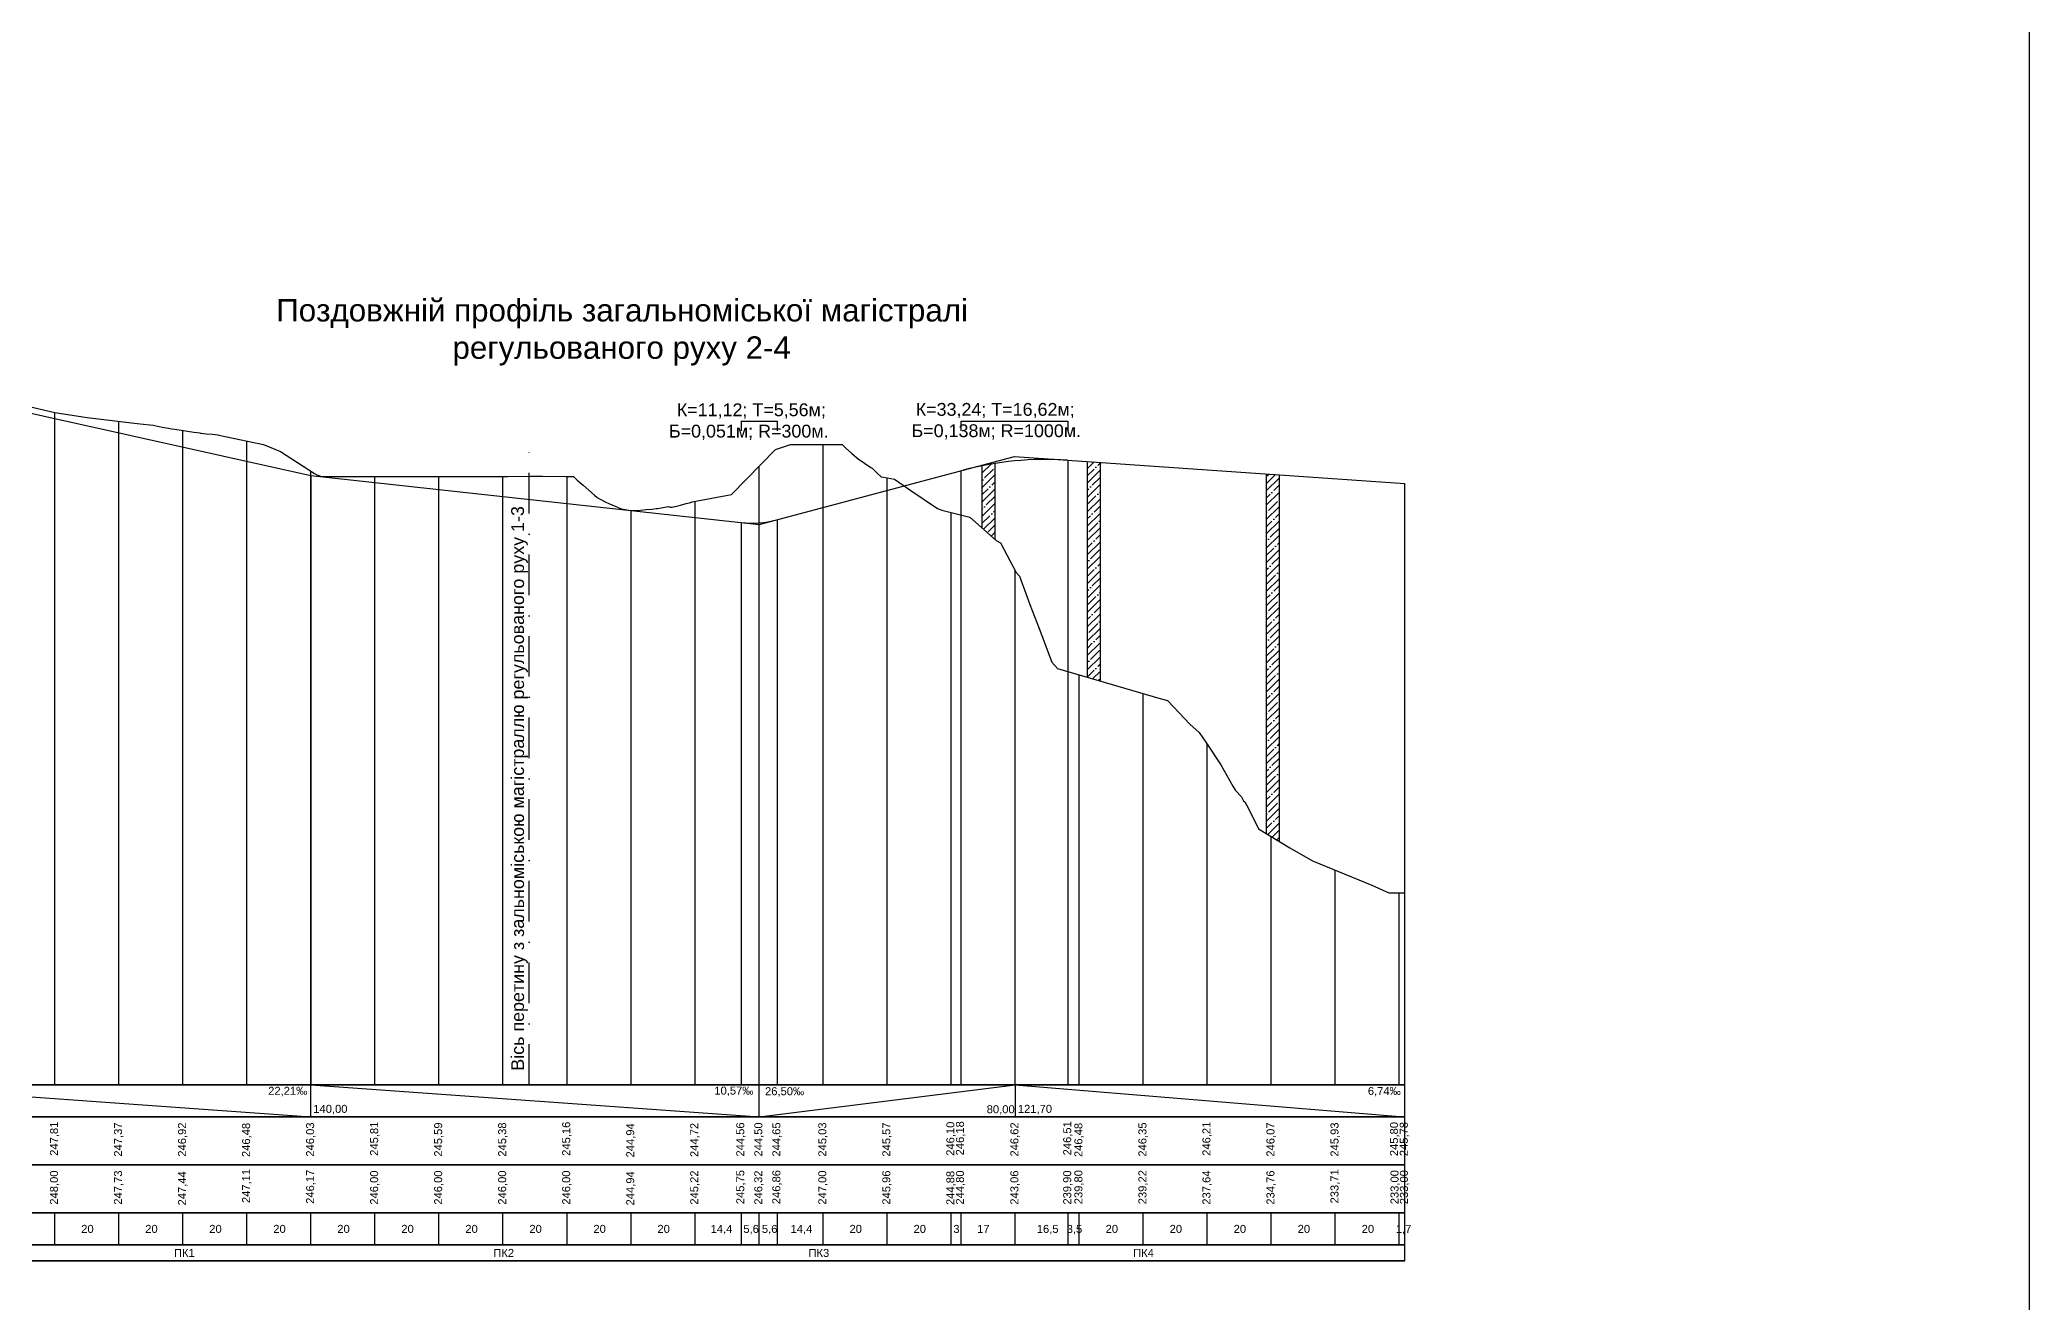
# Model space of a CAD drawing. Header units: millimetres. Extents: x -2825 to 30098, y -1816 to 5947.
# Drawn here: x -1549 to -928, y -149 to 246 of the extents above; entities that cross this region are included whole.
import ezdxf

# ---------------------------------------------------------------- set-up
doc = ezdxf.new("R2010")
doc.units = ezdxf.units.MM
doc.linetypes.add('DASHDOT', pattern=[25.4, 12.7, -6.35, 0, -6.35])
for name, color, linetype in [('1 Вісь', 90, 'Continuous'), ('C-ROAD-PROF', 92, 'Continuous'), ('C-ROAD-PROF-BAND', 7, 'Continuous'), ('C-ROAD-PROF-GRID', 150, 'Continuous'), ('C-ROAD-PROF-LABEL', 7, 'Continuous'), ('C-ROAD-PROF-LINE', 1, 'Continuous')]:
    doc.layers.add(name, color=color, linetype=linetype)
doc.layers.add('Текст', color=7, linetype='Continuous', lineweight=20)
doc.styles.get("Standard").update_dxf_attribs({"font": 'arial.ttf'})

msp = doc.modelspace()

# ---------------------------------------------------------------- hatches: boundary and pattern name
h = msp.add_hatch()
h.set_pattern_fill('ANSI35', color=0, scale=0.5)
h.paths.add_polyline_path([(-1250.65469, 113.41924, 0.010139343), (-1254.64524, 112.69734), (-1254.64524, 93.26203), (-1250.65469, 89.73056)])
h = msp.add_hatch()
h.set_pattern_fill('ANSI35', color=0, scale=0.5)
h.paths.add_polyline_path([(-1217.78127, 113.73696), (-1221.77182, 114.01179), (-1221.77182, 46.63278), (-1217.78127, 45.47319)])
h = msp.add_hatch()
h.set_pattern_fill('ANSI35', color=0, scale=0.5)
h.paths.add_polyline_path([(-1161.83692, 109.88415), (-1165.82747, 110.15897), (-1165.82747, -2.14606), (-1161.83692, -4.57489)])

# ---------------------------------------------------------------- linework, layer by layer
at = {"color": 0}
for p, q in [((-1329.91599, 126.66493), (-1318.6477, 126.66493)), ((-1329.91599, 126.66493), (-1329.91599, 123.66493)), ((-1318.6477, 126.66493), (-1318.6477, 123.66493)), ((-1261.29617, 126.66493), (-1227.78501, 126.66493)), ((-1261.29617, 126.66493), (-1261.29617, 123.66493)), ((-1227.78501, 126.66493), (-1227.78501, 123.66493)), ((-1227.98151, 114.43944), (-1227.78501, 114.42591)), ((-1261.29617, 111.11879), (-1260.58014, 111.30943)), ((-1329.91599, 94.96549), (-1329.8495, 94.95822)), ((-1318.86953, 95.79029), (-1318.6477, 95.84936))]:
    msp.add_line(p, q, dxfattribs=at)
for centre, radius, start, end in [((-1234.85211, 14.67575), 100, 86.06033394, 104.90874484), ((-1326.58794, 124.7804), 30, 263.75854775, 284.90874484)]:
    msp.add_arc(centre, radius, start, end, dxfattribs=at)
at = {"layer": '1 Вісь', "color": 0, "linetype": 'DASHDOT'}
msp.add_line((-1396.15184, -80.67307), (-1396.15184, 117.19406), dxfattribs=at)
at = {"layer": '1 Вісь', "color": 0}
for p, q in [((-1254.64524, 112.63695), (-1254.64524, 93.26203)), ((-1250.65469, 113.3858), (-1250.65469, 89.73056)), ((-1221.77182, 114.01179), (-1221.77182, 46.63278)), ((-1217.78127, 113.73696), (-1217.78127, 45.47319)), ((-1165.82747, 110.15897), (-1165.82747, -2.14606)), ((-1161.83692, 109.88415), (-1161.83692, -4.57489))]:
    msp.add_line(p, q, dxfattribs=at)
at = {"layer": 'C-ROAD-PROF', "color": 0, "extrusion": (-0.227721, -0.973727, 0), "elevation": 225.71267}
msp.add_lwpolyline([(-1551.98092, 0), (-1533.10433, 0)], dxfattribs=at)
at = {"layer": 'C-ROAD-PROF', "color": 0, "extrusion": (-0.154024, -0.988067, 0), "elevation": 110.05353}
msp.add_lwpolyline([(-1545.71773, 0), (-1535.56201, 0)], dxfattribs=at)
at = {"layer": 'C-ROAD-PROF', "color": 0, "extrusion": (-0.117877, -0.993028, 0), "elevation": 53.96443}
msp.add_lwpolyline([(-1538.55462, 0), (-1522.78934, 0)], dxfattribs=at)
at = {"layer": 'C-ROAD-PROF', "color": 0, "extrusion": (-0.114959, -0.99337, 0), "elevation": 49.4897}
msp.add_lwpolyline([(-1522.94133, 0), (-1520.96903, 0)], dxfattribs=at)
at = {"layer": 'C-ROAD-PROF', "color": 0, "extrusion": (-0.108989, -0.994043, 0), "elevation": 40.35103}
msp.add_lwpolyline([(-1521.23891, 0), (-1519.26795, 0)], dxfattribs=at)
at = {"layer": 'C-ROAD-PROF', "color": 0}
for points in [[(-1514.61542, 125.47279), (-1513.55078, 125.36273)], [(-1510.69698, 124.80754), (-1508.73776, 124.43625)], [(-1504.81932, 123.79416), (-1502.8601, 123.50122)], [(-1502.8601, 123.50122), (-1500.90088, 123.2198)], [(-1500.90088, 123.2198), (-1498.94165, 122.95034)], [(-1498.65396, 122.91259), (-1496.98243, 122.73009)], [(-1495.02321, 122.53064), (-1493.30855, 122.36901)], [(-1493.06399, 122.31428), (-1491.10477, 121.88676)], [(-1491.10477, 121.88676), (-1479.06228, 119.33693)], [(-1319.1306, 117.80664), (-1314.49813, 119.33693)], [(-1298.36224, 119.33693), (-1297.27144, 118.27587)], [(-1473.82564, 117.19778), (-1463.1322, 110.28895)], [(-1332.88569, 103.73445), (-1319.1306, 117.80664)], [(-1293.3161, 114.91287), (-1291.33842, 113.47884)], [(-1379.27196, 106.64612), (-1377.48051, 105.07016)], [(-1287.38308, 110.43442), (-1286.10963, 109.28539)], [(-1375.68907, 103.5338), (-1374.8598, 102.8421)], [(-1352.40025, 99.86869), (-1352.03472, 99.77775)], [(-1350.60881, 99.97625), (-1350.54299, 99.98936)], [(-1350.54299, 99.98936), (-1348.81736, 100.43574)], [(-1346.05742, 101.17788), (-1345.23446, 101.40303)], [(-1277.15864, 105.20973), (-1268.52723, 99.33693)], [(-1367.53643, 99.33693), (-1366.73183, 99.18279)], [(-1366.73183, 99.18279), (-1364.94038, 98.87291)], [(-1364.94038, 98.87291), (-1363.94889, 98.72012)], [(-1359.56604, 98.99964), (-1357.77459, 99.17759)], [(-1267.15763, 98.83109), (-1258.4533, 96.63201)], [(-1258.4533, 96.63201), (-1250.20989, 89.33693)], [(-1243.974, 79.33693), (-1242.97614, 78.174)], [(-1196.45688, 39.16748), (-1189.69105, 32.00467)], [(-1186.78248, 29.33693), (-1184.48468, 26.0387)], [(-1180.05735, 19.33693), (-1176.34142, 12.60119)], [(-1173.54935, 9.33693), (-1172.92029, 8.03569)], [(-1171.52383, 5.80292), (-1168.26401, -0.66307)], [(-1168.26401, -0.66307), (-1158.48415, -6.61554)]]:
    msp.add_lwpolyline(points, dxfattribs=at)
at = {"layer": 'C-ROAD-PROF', "color": 0, "extrusion": (-0.193296, -0.981141, 0), "elevation": 169.56456}
msp.add_lwpolyline([(-1509.2381, 0), (-1508.32633, 0)], dxfattribs=at)
at = {"layer": 'C-ROAD-PROF', "color": 0, "extrusion": (-0.189897, -0.981804, 0), "elevation": 164.33964}
msp.add_lwpolyline([(-1508.90455, 0), (-1506.90901, 0)], dxfattribs=at)
at = {"layer": 'C-ROAD-PROF', "color": 0, "extrusion": (-0.182193, -0.983263, 0), "elevation": 152.52795}
msp.add_lwpolyline([(-1506.15711, 0), (-1505.18822, 0)], dxfattribs=at)
at = {"layer": 'C-ROAD-PROF', "color": 0, "extrusion": (-0.158508, -0.987358, 0), "elevation": 116.30689}
msp.add_lwpolyline([(-1508.41939, 0), (-1507.39995, 0)], dxfattribs=at)
at = {"layer": 'C-ROAD-PROF', "color": 0, "extrusion": (-0.153318, -0.988177, 0), "elevation": 108.38595}
msp.add_lwpolyline([(-1507.99019, 0), (-1506.00752, 0)], dxfattribs=at)
at = {"layer": 'C-ROAD-PROF', "color": 0, "extrusion": (-0.130087, -0.991503, 0), "elevation": 73.08667}
msp.add_lwpolyline([(-1502.19879, 0), (-1501.90863, 0)], dxfattribs=at)
at = {"layer": 'C-ROAD-PROF', "color": 0, "extrusion": (-0.10128, -0.994858, 0), "elevation": 29.51526}
msp.add_lwpolyline([(-1501.715, 0), (-1499.74565, 0)], dxfattribs=at)
at = {"layer": 'C-ROAD-PROF', "color": 0, "extrusion": (-0.218379, -0.975864, 0), "elevation": 206.69159}
msp.add_lwpolyline([(-1483.98894, 0), (-1483.73834, 0)], dxfattribs=at)
at = {"layer": 'C-ROAD-PROF', "color": 0, "extrusion": (0.378161, 0.92574, 0), "elevation": -448.84883}
msp.add_lwpolyline([(1414.35542, 0), (1408.69871, 0)], dxfattribs=at)
at = {"layer": 'C-ROAD-PROF', "color": 0, "extrusion": (0, 1, 0)}
for points, elevation in [([(1314.49813, 0), (1313.09282, 0)], 119.33693), ([(1313.09282, 0), (1312.73249, 0)], 119.33693), ([(1312.73249, 0), (1311.11515, 0)], 119.33693), ([(1311.11515, 0), (1309.13748, 0)], 119.33693), ([(1309.13748, 0), (1307.1598, 0)], 119.33693), ([(1307.1598, 0), (1305.18213, 0)], 119.33693), ([(1305.18213, 0), (1303.20446, 0)], 119.33693), ([(1303.20446, 0), (1301.22679, 0)], 119.33693), ([(1301.22679, 0), (1299.45723, 0)], 119.33693), ([(1299.45723, 0), (1299.24911, 0)], 119.33693), ([(1299.24911, 0), (1299.12792, 0)], 119.33693), ([(1299.12792, 0), (1298.36224, 0)], 119.33693), ([(1461.09308, 0), (1460.59155, 0)], 109.33693), ([(1460.59155, 0), (1458.78066, 0)], 109.33693), ([(1458.78066, 0), (1456.96977, 0)], 109.33693), ([(1456.96977, 0), (1455.94235, 0)], 109.33693), ([(1455.94235, 0), (1455.15889, 0)], 109.33693), ([(1455.15889, 0), (1453.348, 0)], 109.33693), ([(1453.348, 0), (1451.53711, 0)], 109.33693), ([(1451.53711, 0), (1449.72622, 0)], 109.33693), ([(1449.72622, 0), (1447.91533, 0)], 109.33693), ([(1447.91533, 0), (1446.10444, 0)], 109.33693), ([(1446.10444, 0), (1444.81584, 0)], 109.33693), ([(1444.81584, 0), (1444.29356, 0)], 109.33693), ([(1444.29356, 0), (1442.48267, 0)], 109.33693), ([(1442.48267, 0), (1440.67178, 0)], 109.33693), ([(1440.67178, 0), (1438.86089, 0)], 109.33693), ([(1438.86089, 0), (1437.05, 0)], 109.33693), ([(1437.05, 0), (1436.71824, 0)], 109.33693), ([(1436.71824, 0), (1435.23911, 0)], 109.33693), ([(1435.23911, 0), (1433.42823, 0)], 109.33693), ([(1433.42823, 0), (1431.61734, 0)], 109.33693), ([(1431.61734, 0), (1429.80645, 0)], 109.33693), ([(1429.80645, 0), (1427.99556, 0)], 109.33693), ([(1427.99556, 0), (1426.71712, 0)], 109.33693), ([(1426.71712, 0), (1426.18467, 0)], 109.33693), ([(1426.18467, 0), (1424.37379, 0)], 109.33693), ([(1424.37379, 0), (1422.5629, 0)], 109.33693), ([(1422.5629, 0), (1420.75201, 0)], 109.33693), ([(1420.75201, 0), (1418.94112, 0)], 109.33693), ([(1418.94112, 0), (1418.80527, 0)], 109.33693), ([(1418.80527, 0), (1417.13023, 0)], 109.33693), ([(1417.13023, 0), (1412.79195, 0)], 109.33693), ([(1412.79195, 0), (1409.01061, 0)], 109.33693), ([(1127.52121, 0), (1126.46339, 0)], -20.66307), ([(1126.46339, 0), (1124.76031, 0)], -20.66307), ([(1124.76031, 0), (1123.11326, 0)], -20.66307), ([(1123.11326, 0), (1122.59672, 0)], -20.66307)]:
    msp.add_lwpolyline(points, dxfattribs=dict(at, elevation=elevation))
at = {"layer": 'C-ROAD-PROF', "color": 0, "extrusion": (-0.665466, -0.746428, 0), "elevation": 775.00578}
msp.add_lwpolyline([(-1047.02837, 0), (-1044.37886, 0)], dxfattribs=at)
at = {"layer": 'C-ROAD-PROF', "color": 0, "extrusion": (-0.62893, -0.777462, 0), "elevation": 724.06449}
msp.add_lwpolyline([(-1080.32022, 0), (-1077.77646, 0)], dxfattribs=at)
at = {"layer": 'C-ROAD-PROF', "color": 0, "extrusion": (-0.539138, -0.842217, 0), "elevation": 600.63569}
msp.add_lwpolyline([(-1148.76853, 0), (-1146.42035, 0)], dxfattribs=at)
at = {"layer": 'C-ROAD-PROF', "color": 0, "extrusion": (-0.48472, -0.87467, 0), "elevation": 526.82945}
msp.add_lwpolyline([(-1182.15634, 0), (-1181.65222, 0)], dxfattribs=at)
at = {"layer": 'C-ROAD-PROF', "color": 0, "extrusion": (-0.706492, -0.707721, 0), "elevation": 831.36904}
msp.add_lwpolyline([(-991.30053, 0), (-989.12914, 0)], dxfattribs=at)
at = {"layer": 'C-ROAD-PROF', "color": 0, "extrusion": (0.494694, 0.869067, 0), "elevation": -627.95492}
msp.add_lwpolyline([(1326.11919, 0), (1325.27949, 0)], dxfattribs=at)
at = {"layer": 'C-ROAD-PROF', "color": 0, "extrusion": (-0.343562, -0.93913, 0), "elevation": 399.24084}
msp.add_lwpolyline([(-1411.13424, 0), (-1410.51137, 0)], dxfattribs=at)
at = {"layer": 'C-ROAD-PROF', "color": 0, "extrusion": (-0.406849, -0.913496, 0), "elevation": 494.56501}
msp.add_lwpolyline([(-1379.97863, 0), (-1379.18563, 0)], dxfattribs=at)
at = {"layer": 'C-ROAD-PROF', "color": 0, "extrusion": (0.009153, -0.999958, 0), "elevation": -122.22959}
msp.add_lwpolyline([(-1407.95078, 0), (-1401.81925, 0)], dxfattribs=at)
at = {"layer": 'C-ROAD-PROF', "color": 0, "extrusion": (0.010999, -0.99994, 0), "elevation": -124.81688}
msp.add_lwpolyline([(-1401.59125, 0), (-1394.38162, 0)], dxfattribs=at)
at = {"layer": 'C-ROAD-PROF', "color": 0, "extrusion": (-0.007308, -0.999973, 0), "elevation": -99.27045}
msp.add_lwpolyline([(-1396.43286, 0), (-1392.66681, 0)], dxfattribs=at)
at = {"layer": 'C-ROAD-PROF', "color": 0, "extrusion": (-0.011269, -0.999937, 0), "elevation": -93.75234}
msp.add_lwpolyline([(-1393.04916, 0), (-1385.79081, 0)], dxfattribs=at)
at = {"layer": 'C-ROAD-PROF', "color": 0, "extrusion": (-0.010882, -0.999941, 0), "elevation": -94.28857}
msp.add_lwpolyline([(-1385.75442, 0), (-1383.96287, 0)], dxfattribs=at)
at = {"layer": 'C-ROAD-PROF', "color": 0, "extrusion": (-0.010678, -0.999943, 0), "elevation": -94.57177}
msp.add_lwpolyline([(-1383.94355, 0), (-1383.32432, 0)], dxfattribs=at)
at = {"layer": 'C-ROAD-PROF', "color": 0, "extrusion": (-0.676855, -0.736116, 0), "elevation": 855.08903}
msp.add_lwpolyline([(-1091.49106, 0), (-1089.89858, 0)], dxfattribs=at)
at = {"layer": 'C-ROAD-PROF', "color": 0, "extrusion": (-0.669108, -0.743165, 0), "elevation": 843.62634}
msp.add_lwpolyline([(-1098.79514, 0), (-1096.38457, 0)], dxfattribs=at)
at = {"layer": 'C-ROAD-PROF', "color": 0, "extrusion": (-0.228895, -0.973451, 0), "elevation": 187.99947}
msp.add_lwpolyline([(-1276.97983, 0), (-1276.25639, 0)], dxfattribs=at)
at = {"layer": 'C-ROAD-PROF', "color": 0, "extrusion": (-0.18122, -0.983443, 0), "elevation": 125.62823}
msp.add_lwpolyline([(-1283.89709, 0), (-1280.41076, 0)], dxfattribs=at)
at = {"layer": 'C-ROAD-PROF', "color": 0, "extrusion": (-0.562536, -0.826773, 0), "elevation": 631.46252}
msp.add_lwpolyline([(-1120.93232, 0), (-1115.10465, 0)], dxfattribs=at)
at = {"layer": 'C-ROAD-PROF', "color": 0, "extrusion": (-0.650997, -0.75908, 0), "elevation": 816.97949}
msp.add_lwpolyline([(-1114.01832, 0), (-1111.65829, 0)], dxfattribs=at)
at = {"layer": 'C-ROAD-PROF', "color": 0, "extrusion": (-0.483621, -0.875278, 0), "elevation": 574.89523}
msp.add_lwpolyline([(-1253.12068, 0), (-1252.02139, 0)], dxfattribs=at)
at = {"layer": 'C-ROAD-PROF', "color": 0, "extrusion": (-0.458864, -0.888507, 0), "elevation": 539.52844}
msp.add_lwpolyline([(-1267.66366, 0), (-1265.64742, 0)], dxfattribs=at)
at = {"layer": 'C-ROAD-PROF', "color": 0, "extrusion": (-0.432363, -0.9017, 0), "elevation": 501.82899}
msp.add_lwpolyline([(-1281.06284, 0), (-1279.07609, 0)], dxfattribs=at)
at = {"layer": 'C-ROAD-PROF', "color": 0, "extrusion": (-0.404085, -0.914722, 0), "elevation": 461.76976}
msp.add_lwpolyline([(-1294.07754, 0), (-1292.11907, 0)], dxfattribs=at)
at = {"layer": 'C-ROAD-PROF', "color": 0, "extrusion": (-0.374015, -0.927423, 0), "elevation": 419.35168}
msp.add_lwpolyline([(-1306.50189, 0), (-1305.43781, 0)], dxfattribs=at)
at = {"layer": 'C-ROAD-PROF', "color": 0, "extrusion": (0.148802, -0.988867, 0), "elevation": -300.06164}
msp.add_lwpolyline([(-1326.09683, 0), (-1324.28521, 0)], dxfattribs=at)
at = {"layer": 'C-ROAD-PROF', "color": 0, "extrusion": (0.169032, -0.985611, 0), "elevation": -327.13274}
msp.add_lwpolyline([(-1317.85905, 0), (-1316.28474, 0)], dxfattribs=at)
at = {"layer": 'C-ROAD-PROF', "color": 0, "extrusion": (-0.252556, -0.967582, 0), "elevation": 244.92625}
msp.add_lwpolyline([(-1334.02866, 0), (-1333.78084, 0)], dxfattribs=at)
at = {"layer": 'C-ROAD-PROF', "color": 0, "extrusion": (0.071511, -0.99744, 0), "elevation": -196.20722}
msp.add_lwpolyline([(-1341.43812, 0), (-1340.83553, 0)], dxfattribs=at)
at = {"layer": 'C-ROAD-PROF', "color": 0, "extrusion": (0.185149, -0.98271, 0), "elevation": -348.3113}
msp.add_lwpolyline([(-1309.58636, 0), (-1308.74697, 0)], dxfattribs=at)
at = {"layer": 'C-ROAD-PROF', "color": 0, "extrusion": (0.257382, -0.96631, 0), "elevation": -444.21329}
msp.add_lwpolyline([(-1277.52501, 0), (-1275.67111, 0)], dxfattribs=at)
at = {"layer": 'C-ROAD-PROF', "color": 0, "extrusion": (0.263892, -0.964552, 0), "elevation": -452.80563}
msp.add_lwpolyline([(-1272.64657, 0), (-1271.64248, 0)], dxfattribs=at)
at = {"layer": 'C-ROAD-PROF', "color": 0, "extrusion": (0.18552, -0.98264, 0), "elevation": -349.21087}
msp.add_lwpolyline([(-1303.06949, 0), (-1290.50257, 0)], dxfattribs=at)
at = {"layer": 'C-ROAD-PROF', "color": 0, "extrusion": (0.039006, -0.999239, 0), "elevation": -151.84779}
msp.add_lwpolyline([(-1359.06015, 0), (-1358.25959, 0)], dxfattribs=at)
at = {"layer": 'C-ROAD-PROF', "color": 0, "extrusion": (0.05914, -0.99825, 0), "elevation": -179.1956}
msp.add_lwpolyline([(-1354.9228, 0), (-1353.12821, 0)], dxfattribs=at)
at = {"layer": 'C-ROAD-PROF', "color": 0, "extrusion": (0.079105, -0.996866, 0), "elevation": -206.23796}
msp.add_lwpolyline([(-1349.27125, 0), (-1347.47418, 0)], dxfattribs=at)
at = {"layer": 'C-ROAD-PROF', "color": 0, "extrusion": (0.118309, -0.992977, 0), "elevation": -259.11755}
msp.add_lwpolyline([(-1336.5052, 0), (-1335.15839, 0)], dxfattribs=at)
at = {"layer": 'C-ROAD-PROF', "color": 0, "extrusion": (0.12814, -0.991756, 0), "elevation": -272.33133}
msp.add_lwpolyline([(-1332.52598, 0), (-1332.0681, 0)], dxfattribs=at)
at = {"layer": 'C-ROAD-PROF', "color": 0, "extrusion": (-0.346458, -0.938066, 0), "elevation": 346.30632}
msp.add_lwpolyline([(-1224.37784, 0), (-1222.91781, 0)], dxfattribs=at)
at = {"layer": 'C-ROAD-PROF', "color": 0, "extrusion": (-0.492758, -0.870166, 0), "elevation": 538.31272}
msp.add_lwpolyline([(-1131.91221, 0), (-1130.40569, 0)], dxfattribs=at)
at = {"layer": 'C-ROAD-PROF', "color": 0, "extrusion": (0.882846, 0.469663, 0), "elevation": -1060.9752}
msp.add_lwpolyline([(664.77758, 0), (654.29143, 0)], dxfattribs=at)
at = {"layer": 'C-ROAD-PROF', "color": 0, "extrusion": (0.936928, 0.349522, 0), "elevation": -1137.25555}
msp.add_lwpolyline([(507.69153, 0), (501.92692, 0)], dxfattribs=at)
at = {"layer": 'C-ROAD-PROF', "color": 0, "extrusion": (0.93637, 0.351016, 0), "elevation": -1136.4539}
msp.add_lwpolyline([(503.73936, 0), (500.06982, 0)], dxfattribs=at)
at = {"layer": 'C-ROAD-PROF', "color": 0, "extrusion": (0.935137, 0.354288, 0), "elevation": -1134.69846}
msp.add_lwpolyline([(504.04038, 0), (496.00643, 0)], dxfattribs=at)
at = {"layer": 'C-ROAD-PROF', "color": 0, "extrusion": (0.934879, 0.354967, 0), "elevation": -1134.33776}
msp.add_lwpolyline([(496.83076, 0), (485.6716, 0)], dxfattribs=at)
at = {"layer": 'C-ROAD-PROF', "color": 0, "extrusion": (0.754368, 0.656452, 0), "elevation": -896.29786}
msp.add_lwpolyline([(848.08561, 0), (845.36188, 0)], dxfattribs=at)
at = {"layer": 'C-ROAD-PROF', "color": 0, "extrusion": (-0.279041, -0.960279, 0), "elevation": 296.14386}
msp.add_lwpolyline([(-1195.94539, 0), (-1163.00676, 0)], dxfattribs=at)
at = {"layer": 'C-ROAD-PROF', "color": 0, "extrusion": (-0.27879, -0.960352, 0), "elevation": 295.84005}
msp.add_lwpolyline([(-1163.08408, 0), (-1160.18307, 0)], dxfattribs=at)
at = {"layer": 'C-ROAD-PROF', "color": 0, "extrusion": (0.63784, 0.770169, 0), "elevation": -732.98241}
msp.add_lwpolyline([(946.72217, 0), (946.45652, 0)], dxfattribs=at)
at = {"layer": 'C-ROAD-PROF', "color": 0, "extrusion": (-0.675938, -0.736959, 0), "elevation": 780.57126}
msp.add_lwpolyline([(-898.38611, 0), (-894.43939, 0)], dxfattribs=at)
at = {"layer": 'C-ROAD-PROF', "color": 0, "extrusion": (0.834371, 0.551203, 0), "elevation": -973.94727}
msp.add_lwpolyline([(674.61745, 0), (666.58532, 0)], dxfattribs=at)
at = {"layer": 'C-ROAD-PROF', "color": 0, "extrusion": (0.834632, 0.550809, 0), "elevation": -974.87083}
msp.add_lwpolyline([(658.45638, 0), (656.80808, 0)], dxfattribs=at)
at = {"layer": 'C-ROAD-PROF', "color": 0, "extrusion": (0.707925, 0.706287, 0), "elevation": -824.19074}
msp.add_lwpolyline([(838.14057, 0), (835.47285, 0)], dxfattribs=at)
at = {"layer": 'C-ROAD-PROF', "color": 0, "extrusion": (-0.679032, -0.734108, 0), "elevation": 790.55188}
msp.add_lwpolyline([(-866.50696, 0), (-866.01949, 0)], dxfattribs=at)
at = {"layer": 'C-ROAD-PROF', "color": 0, "extrusion": (0.877646, 0.479309, 0), "elevation": -1025.40187}
msp.add_lwpolyline([(568.78206, 0), (566.61518, 0)], dxfattribs=at)
at = {"layer": 'C-ROAD-PROF', "color": 0, "extrusion": (-0.495203, -0.868777, 0), "elevation": 579.43255}
msp.add_lwpolyline([(-1003.18853, 0), (-995.01505, 0)], dxfattribs=at)
at = {"layer": 'C-ROAD-PROF', "color": 0, "extrusion": (-0.381248, -0.924473, 0), "elevation": 448.82013}
msp.add_lwpolyline([(-1060.35725, 0), (-1040.33176, 0)], dxfattribs=at)
at = {"layer": 'C-ROAD-PROF', "color": 0, "extrusion": (-0.404424, -0.914572, 0), "elevation": 474.89434}
msp.add_lwpolyline([(-1028.69094, 0), (-1022.84232, 0)], dxfattribs=at)
at = {"layer": 'C-ROAD-PROF-BAND', "color": 0}
for p, q in [((-1604.28184, -80.67307), (-1122.59672, -80.67307)), ((-1122.59672, -80.67307), (-1604.28184, -80.67307)), ((-1324.28184, -90.67307), (-1324.28184, -80.66307)), ((-1244.28184, -80.66307), (-1244.28184, -90.67307)), ((-1122.59672, -90.67307), (-1122.59672, -80.67307)), ((-1604.28184, -90.67307), (-1122.59672, -90.67307)), ((-1122.59672, -90.67307), (-1604.28184, -90.67307)), ((-1122.59672, -105.67307), (-1122.59672, -90.67307)), ((-1604.28184, -105.67307), (-1122.59672, -105.67307)), ((-1122.59672, -105.67307), (-1604.28184, -105.67307)), ((-1122.59672, -120.67307), (-1122.59672, -105.67307)), ((-1604.28184, -120.67307), (-1122.59672, -120.67307)), ((-1122.59672, -120.67307), (-1604.28184, -120.67307)), ((-1329.91599, -120.67307), (-1329.91599, -130.67307)), ((-1318.6477, -120.67307), (-1318.6477, -130.67307)), ((-1261.29617, -120.67307), (-1261.29617, -130.67307)), ((-1227.78501, -120.67307), (-1227.78501, -130.67307)), ((-1122.59672, -130.67307), (-1122.59672, -120.67307)), ((-1604.28184, -130.67307), (-1122.59672, -130.67307)), ((-1122.59672, -130.67307), (-1604.28184, -130.67307)), ((-1604.28184, -135.67307), (-1122.59672, -135.67307)), ((-1122.59672, -135.67307), (-1122.59672, -130.67307))]:
    msp.add_line(p, q, dxfattribs=at)
at = {"layer": 'C-ROAD-PROF-BAND', "color": 0, "extrusion": (1, 0, 0)}
for p, q in [((-1464.28184, -90.67307), (-1464.28184, -80.67307)), ((-1544.28184, -130.67307), (-1544.28184, -120.67307)), ((-1524.28184, -130.67307), (-1524.28184, -120.67307)), ((-1504.28184, -130.67307), (-1504.28184, -120.67307)), ((-1484.28184, -130.67307), (-1484.28184, -120.67307)), ((-1464.28184, -130.67307), (-1464.28184, -120.67307)), ((-1444.28184, -130.67307), (-1444.28184, -120.67307)), ((-1424.28184, -130.67307), (-1424.28184, -120.67307)), ((-1404.28184, -130.67307), (-1404.28184, -120.67307)), ((-1384.28184, -130.67307), (-1384.28184, -120.67307)), ((-1364.28184, -130.67307), (-1364.28184, -120.67307)), ((-1344.28184, -130.67307), (-1344.28184, -120.67307)), ((-1324.28184, -130.67307), (-1324.28184, -120.67307)), ((-1304.28184, -130.67307), (-1304.28184, -120.67307)), ((-1284.28184, -130.67307), (-1284.28184, -120.67307)), ((-1264.28184, -130.67307), (-1264.28184, -120.67307)), ((-1244.28184, -130.67307), (-1244.28184, -120.67307)), ((-1224.28184, -130.67307), (-1224.28184, -120.67307)), ((-1204.28184, -130.67307), (-1204.28184, -120.67307)), ((-1184.28184, -130.67307), (-1184.28184, -120.67307)), ((-1164.28184, -130.67307), (-1164.28184, -120.67307)), ((-1144.28184, -130.67307), (-1144.28184, -120.67307)), ((-1124.28184, -130.67307), (-1124.28184, -120.67307)), ((-1122.59672, -130.67307), (-1122.59672, -120.67307))]:
    msp.add_line(p, q, dxfattribs=at)
at = {"layer": 'C-ROAD-PROF-BAND', "color": 0, "linetype": 'Continuous', "extrusion": (-0.074218, -0.997242, 0)}
msp.add_line((-1464.28184, -80.67307), (-1324.28184, -90.67307), dxfattribs=at)
at = {"layer": 'C-ROAD-PROF-BAND', "color": 0, "linetype": 'Continuous'}
msp.add_line((-1122.59672, -135.67307), (-1604.28184, -135.67307), dxfattribs=at)
at = {"layer": 'C-ROAD-PROF-BAND'}
msp.add_lwpolyline([(-1866.29536, 640.12279), (-927.51657, 640.12279), (-927.51657, -650.46181), (-1866.29536, -650.46181)], close=True, dxfattribs=at)
at = {"layer": 'C-ROAD-PROF-BAND', "color": 0, "linetype": 'Continuous', "extrusion": (-0.071247, -0.997459, 0), "elevation": 194.76841}
msp.add_lwpolyline([(-1594.45716, 0), (-1454.10047, 0)], dxfattribs=at)
at = {"layer": 'C-ROAD-PROF-BAND', "color": 0, "linetype": 'Continuous'}
for points in [[(-1324.28184, -90.67307), (-1244.28184, -80.66307)], [(-1244.28184, -80.66307), (-1122.85682, -90.67307)]]:
    msp.add_lwpolyline(points, dxfattribs=at)
at = {"layer": 'C-ROAD-PROF-GRID', "color": 0, "linetype": 'Continuous', "extrusion": (1, 0, 0)}
for p, q in [((-1544.28184, -80.66307), (-1544.28184, 129.35051)), ((-1524.28184, -80.66307), (-1524.28184, 126.59665)), ((-1504.28184, -80.66307), (-1504.28184, 123.7138)), ((-1484.28184, -80.66307), (-1484.28184, 120.4421)), ((-1304.28184, -80.66307), (-1304.28184, 119.33693)), ((-1324.28184, -80.67307), (-1324.28184, 112.53665)), ((-1464.28184, -80.66307), (-1464.28184, 111.03171)), ((-1444.28184, -80.66307), (-1444.28184, 109.33693)), ((-1424.28184, -80.66307), (-1424.28184, 109.33693)), ((-1404.28184, -80.66307), (-1404.28184, 109.38021)), ((-1384.28184, -80.66307), (-1384.28184, 109.35907)), ((-1284.28184, -80.66307), (-1284.28184, 108.91276)), ((-1344.28184, -80.66307), (-1344.28184, 101.58288)), ((-1364.28184, -80.66307), (-1364.28184, 98.77143)), ((-1264.28184, -80.66307), (-1264.28184, 98.10455)), ((-1244.28184, -80.66307), (-1244.28184, 79.91559)), ((-1224.28184, -80.66307), (-1224.28184, 47.36215)), ((-1204.28184, -80.66307), (-1204.28184, 41.55049)), ((-1184.28184, -80.66307), (-1184.28184, 25.73166)), ((-1164.28184, -80.66307), (-1164.28184, -3.0868)), ((-1144.28184, -80.66307), (-1144.28184, -13.59164)), ((-1124.28184, -80.66307), (-1124.28184, -20.66307)), ((-1122.59672, -80.66307), (-1122.59672, -20.66307))]:
    msp.add_line(p, q, dxfattribs=at)
at = {"layer": 'C-ROAD-PROF-LABEL', "color": 0, "linetype": 'Continuous', "extrusion": (1, 0, 0)}
msp.add_line((-1122.59672, -80.66307), (-1122.59672, 107.18173), dxfattribs=at)
at = {"layer": 'C-ROAD-PROF-LABEL', "color": 0, "linetype": 'Continuous', "extrusion": (0, 1, 0)}
msp.add_line((-1604.28184, -80.66307), (-1122.59672, -80.66307), dxfattribs=at)
at = {"layer": 'C-ROAD-PROF-LABEL', "color": 0, "linetype": 'Continuous', "extrusion": (1, 0, 0)}
for points, elevation in [([(114.42591, 0), (-80.66307, 0)], -1227.78501), ([(109.66066, 0), (-80.66307, 0)], -1464.28184), ([(111.11879, 0), (-80.66307, 0)], -1261.29617), ([(94.96549, 0), (-80.66307, 0)], -1329.91599), ([(95.84936, 0), (-80.66307, 0)], -1318.6477)]:
    msp.add_lwpolyline(points, dxfattribs=dict(at, elevation=elevation))
at = {"layer": 'C-ROAD-PROF-LINE', "color": 0, "extrusion": (0.25728, -0.966337, 0)}
msp.add_line((-1324.28184, 94.3493), (-1244.54059, 115.57984), dxfattribs=at)
at = {"layer": 'C-ROAD-PROF-LINE', "color": 0, "extrusion": (-0.108719, -0.994073, 0)}
msp.add_line((-1464.28184, 109.66066), (-1324.28184, 94.3493), dxfattribs=at)
at = {"layer": 'C-ROAD-PROF-LINE', "color": 0}
for points in [[(-1604.28184, 140.76994), (-1464.28184, 109.66066)], [(-1244.54059, 115.57984), (-1122.59672, 107.18173)]]:
    msp.add_lwpolyline(points, dxfattribs=at)

# ---------------------------------------------------------------- texts
at = {"color": 0, "insert": (-1485.6985, 164.78724), "char_height": 7, "attachment_point": 1}
msp.add_mtext_dynamic_manual_height_columns('\\pi10.589;Поздовжній профіль загальноміської магістралі \\P\\pi65.629;регульованого руху 2-4', width=235.8671931, gutter_width=10, heights=[0], dxfattribs=at)
at = {"color": 0, "char_height": 4, "attachment_point": 1}
for s, insert, width in [('\\pi14.139;{\\f@Arial Unicode MS|b0|i0|c204|p34;К=\\f@Arial Unicode MS|b0|i0|c0|p34;11,12\\f@Arial Unicode MS|b0|i0|c204|p34;; Т=\\f@Arial Unicode MS|b0|i0|c0|p34;5\\f@Arial Unicode MS|b0|i0|c204|p34;,\\f@Arial Unicode MS|b0|i0|c0|p34;56\\f@Arial Unicode MS|b0|i0|c204|p34;м; \\P\\pi11.663;Б=0,\\f@Arial Unicode MS|b0|i0|c0|p34;051\\f@Arial Unicode MS|b0|i0|c204|p34;м;\\f@Arial Unicode MS|b0|i0|c0|p34; R\\f@Arial Unicode MS|b0|i0|c204|p34;=\\f@Arial Unicode MS|b0|i0|c0|p34;3\\f@Arial Unicode MS|b0|i0|c204|p34;00м.}', (-1364.11207, 132.19404), 83.3260032), ('\\pi11.756;{\\f@Arial Unicode MS|b0|i0|c204|p34;К=3\\f@Arial Unicode MS|b0|i0|c0|p34;3,24\\f@Arial Unicode MS|b0|i0|c204|p34;; Т=\\f@Arial Unicode MS|b0|i0|c0|p34;16,62\\f@Arial Unicode MS|b0|i0|c204|p34;м; \\P\\pi10.423;Б=0,1\\f@Arial Unicode MS|b0|i0|c0|p34;38\\f@Arial Unicode MS|b0|i0|c204|p34;м;\\f@Arial Unicode MS|b0|i0|c0|p34; R\\f@Arial Unicode MS|b0|i0|c204|p34;=\\f@Arial Unicode MS|b0|i0|c0|p34;10\\f@Arial Unicode MS|b0|i0|c204|p34;00м.}', (-1287.09951, 132.3199), 83.8933725)]:
    msp.add_mtext(s, dxfattribs=dict(at, insert=insert, width=width))
at = {"layer": 'Текст', "color": 0}
for s, p in [('247,81', (-1543.28184, -102.86057)), ('247,37', (-1523.28184, -103.11057)), ('246,92', (-1503.28184, -103.11057)), ('246,48', (-1483.28184, -103.23557)), ('246,03', (-1463.28184, -103.11057)), ('245,81', (-1443.28184, -102.86057)), ('245,59', (-1423.28184, -103.11057)), ('245,38', (-1403.28184, -103.11057)), ('245,16', (-1383.28184, -102.86057)), ('244,94', (-1363.28184, -103.36057)), ('244,72', (-1343.28184, -103.23557)), ('244,56', (-1328.90576, -103.08789)), ('244,50', (-1323.27161, -103.08789)), ('244,65', (-1317.63747, -103.08789)), ('245,03', (-1303.28184, -103.11057)), ('245,57', (-1283.28184, -103.11057)), ('246,10', (-1263.28184, -102.86057)), ('246,18', (-1260.28594, -102.71289)), ('246,62', (-1243.27161, -103.08789)), ('246,51', (-1226.77478, -102.71289)), ('246,48', (-1223.28184, -103.23557)), ('246,35', (-1203.28184, -103.11057)), ('246,21', (-1183.28184, -102.86057)), ('246,07', (-1163.28184, -103.11057)), ('245,93', (-1143.28184, -103.11057)), ('245,80', (-1124.68848, -102.96289)), ('245,78', (-1121.63521, -102.96289)), ('248,00', (-1543.28184, -118.11057)), ('247,73', (-1523.28184, -118.11057)), ('247,44', (-1503.28184, -118.36057)), ('247,11', (-1483.28184, -117.61057)), ('246,17', (-1463.28184, -117.86057)), ('246,00', (-1443.28184, -118.11057)), ('246,00', (-1423.28184, -118.11057)), ('246,00', (-1403.28184, -118.11057)), ('246,00', (-1383.28184, -118.11057)), ('244,94', (-1363.28184, -118.36057)), ('245,22', (-1343.28184, -118.11057)), ('245,75', (-1328.90576, -117.96289)), ('246,32', (-1323.28184, -118.11057)), ('246,86', (-1317.63747, -117.96289)), ('247,00', (-1303.28184, -118.11057)), ('245,96', (-1283.28184, -118.11057)), ('244,88', (-1263.28184, -118.23557)), ('244,80', (-1260.28594, -118.08789)), ('243,06', (-1243.28184, -118.11057)), ('239,90', (-1226.77478, -118.08789)), ('239,80', (-1223.28184, -117.98557)), ('239,22', (-1203.28184, -117.98557)), ('237,64', (-1183.28184, -118.11057)), ('234,76', (-1163.28184, -118.11057)), ('233,71', (-1143.28184, -117.73557)), ('233,00', (-1124.53227, -117.98557)), ('233,00', (-1121.59672, -117.98557))]:
    msp.add_text(s, height=2.5, rotation=89.99998128, dxfattribs=at).set_placement(p)
for s, p in [('20', (-1536.03184, -126.92307)), ('20', (-1516.03184, -126.92307)), ('20', (-1496.03184, -126.92307)), ('20', (-1476.03184, -126.92307)), ('20', (-1456.03184, -126.92307)), ('20', (-1436.03184, -126.92307)), ('20', (-1416.03184, -126.92307)), ('20', (-1396.03184, -126.92307)), ('20', (-1376.03184, -126.92307)), ('20', (-1356.03184, -126.92307)), ('14,4', (-1339.40946, -126.9333)), ('5,6', (-1329.20309, -126.9333)), ('5,6', (-1323.40948, -126.9333)), ('14,4', (-1314.44173, -126.9333)), ('20', (-1296.03184, -126.92307)), ('20', (-1276.03184, -126.92307)), ('3', (-1263.60605, -126.9333)), ('17', (-1256.16213, -126.9333)), ('16,5', (-1237.5331, -126.9333)), ('3,5', (-1228.18757, -126.9333)), ('20', (-1216.03184, -126.92307)), ('20', (-1196.03184, -126.92307)), ('20', (-1176.03184, -126.92307)), ('20', (-1156.03184, -126.92307)), ('20', (-1136.03184, -126.92307)), ('1,7', (-1125.36907, -126.9333)), ('ПК', (-1507.05848, -134.4333)), ('1', (-1502.5138, -134.4333)), ('ПК', (-1407.30848, -134.4333)), ('2', (-1402.7638, -134.4333)), ('ПК', (-1308.85073, -134.4333)), ('3', (-1304.30605, -134.4333)), ('ПК', (-1207.43348, -134.42478)), ('4', (-1202.8888, -134.42478))]:
    msp.add_text(s, height=2.5, dxfattribs=at).set_placement(p)
at = {"layer": 'Текст', "color": 0, "linetype": 'Continuous', "insert": (-1401.71425, -76.26465), "char_height": 4, "width": 215.897309, "attachment_point": 1, "rotation": 89.99998128}
msp.add_mtext('Вісь перетину з зальноміською магістраллю регульованого руху 1-3', dxfattribs=at)
at = {"layer": 'Текст', "color": 0, "linetype": 'Continuous', "char_height": 2.5, "attachment_point": 1}
for s, insert, width in [('22,21‰', (-1477.62883, -81.29713), 11.875), ('140,00', (-1463.53184, -86.92307), 10.625), ('10,57‰', (-1338.26084, -81.23396), 11.625), ('26,50‰', (-1322.42693, -81.42307), 11.75), ('121,70', (-1243.44855, -86.92307), 10.625), ('6,74‰', (-1134.11329, -81.35011), 10.125), ('80,00', (-1253.17773, -87.04807), 9.125)]:
    msp.add_mtext(s, dxfattribs=dict(at, insert=insert, width=width))

doc.saveas('drawing.dxf')
